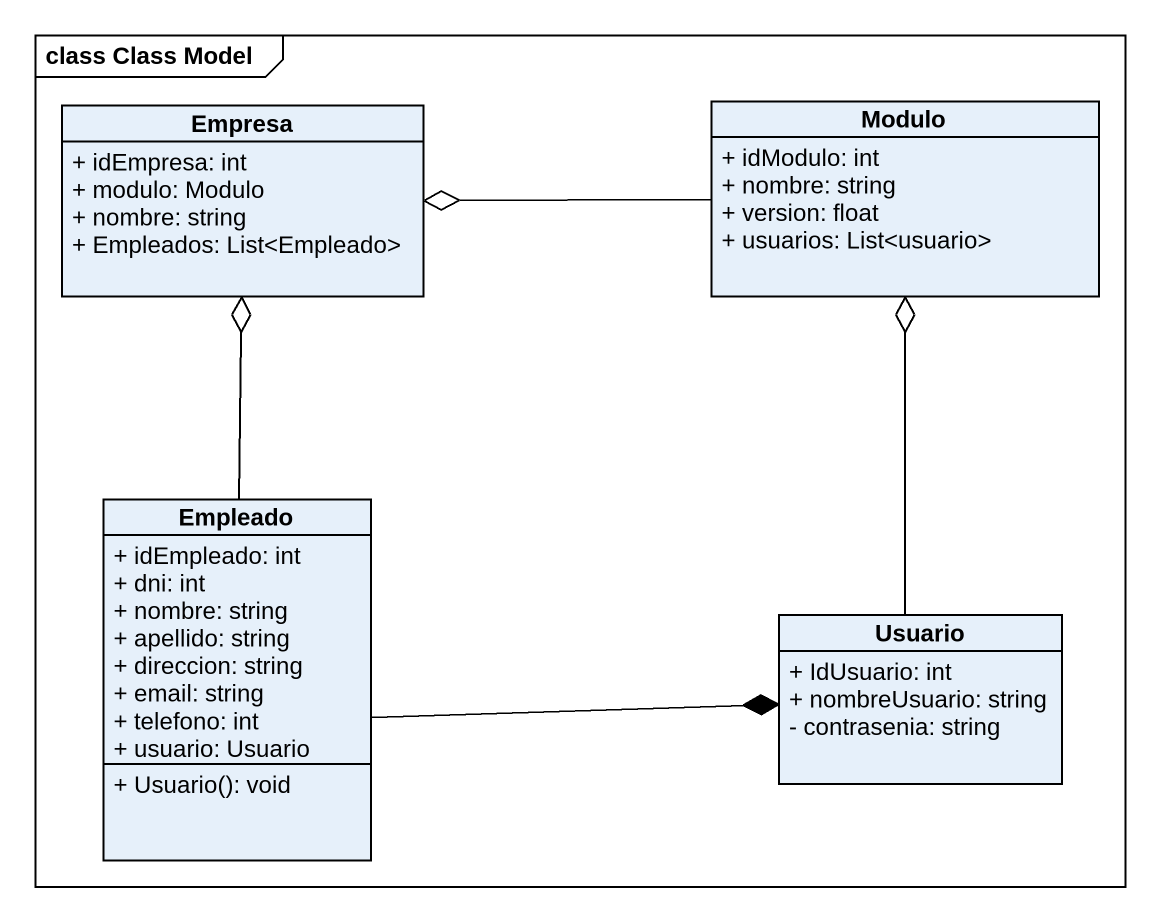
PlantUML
@startuml
mainframe class Class Model
hide circle
hide empty members
skinparam classAttributeIconSize 0
class Empresa {
  + idEmpresa: int
  + modulo: Modulo
  + nombre: string
  + Empleados: List<Empleado>
}
class Modulo {
  + idModulo: int
  + nombre: string
  + version: float
  + usuarios: List<usuario>
}
class Empleado {
  + idEmpleado: int
  + dni: int
  + nombre: string
  + apellido: string
  + direccion: string
  + email: string
  + telefono: int
  + usuario: Usuario
  + Usuario(): void
}
class Usuario {
  + IdUsuario: int
  + nombreUsuario: string
  - contrasenia: string
}
Modulo -left-o Empresa
Empleado -up-o Empresa
Empleado -right-* Usuario
Usuario -up-o Modulo
@enduml
